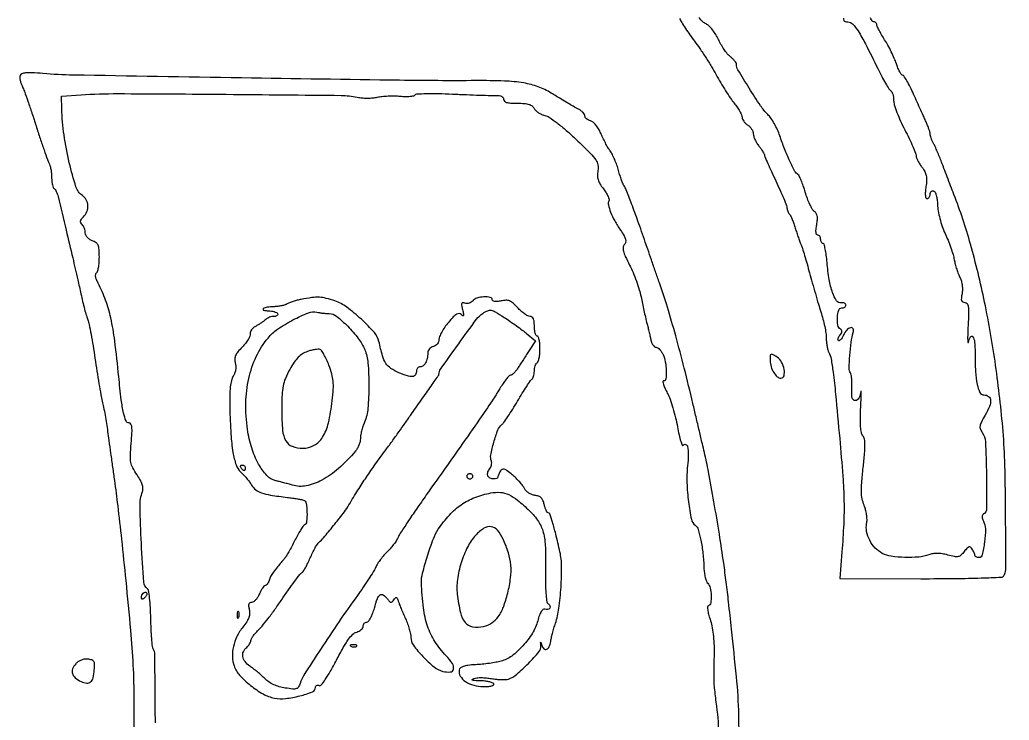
# Model space of a CAD drawing. Extents: x 0 to 5034, y 0 to 2560.
# Drawn here: x 2866.7 to 3219.2, y 1510 to 1759.8 of the extents above; entities that cross this region are included whole.
import ezdxf

# ---------------------------------------------------------------- set-up
doc = ezdxf.new("R2010")
doc.units = 0

msp = doc.modelspace()

# ---------------------------------------------------------------- linework, layer by layer
for points in [[(3101.763072, 1760.210125, 0.03136), (3102.496975, 1758.815651, 0.008483), (3103.83221, 1756.70532, 0.008553), (3105.432781, 1754.356705, 0.008776), (3107.09938, 1752.084581, -0.012941), (3108.935273, 1749.537438, -0.007071), (3111.060227, 1746.325721, -0.007042), (3113.128385, 1742.999517, -0.011127), (3114.797143, 1740.084581, 0.009308), (3116.37293, 1737.308674, 0.007719), (3118.149948, 1734.412604, 0.007808), (3119.861247, 1731.808621, 0.02076), (3121.187296, 1730.022156, -0.019648), (3122.264011, 1728.578314, -0.022468), (3123.173768, 1727.116019, -0.022345), (3123.826888, 1725.820433, -0.105956), (3124, 1725.012703, 0.105293), (3124.144208, 1724.335499, 0.051022), (3124.5875, 1723.564104, 0.047416), (3125.234927, 1722.823392, 0.049914), (3126, 1722.232073, -0.059687), (3126.765037, 1721.6166, -0.050531), (3127.4125, 1720.804556, -0.052838), (3127.853589, 1719.92875, -0.09049), (3128, 1719.126385, 0.077087), (3128.137955, 1718.2369, 0.029747), (3128.5875, 1717.068228, 0.028591), (3129.234546, 1715.836988, 0.031384), (3130, 1714.727129, -0.012227), (3130.765929, 1713.702825, -0.015971), (3131.4125, 1712.728054, -0.013562), (3131.897607, 1711.893638, -0.125525), (3132, 1711.492209, 0.101931), (3132.101291, 1711.000508, 0.001837), (3133.175, 1708.530082, 0.004492), (3134.467089, 1705.657223, 0.002974), (3136, 1702.380584, -0.005471), (3137.532317, 1699.062125, -0.007629), (3138.825, 1696.058269, -0.004945), (3139.842232, 1693.520566, -0.093104), (3140, 1692.680646, 0.057082), (3140.064117, 1692.120854, 0.036859), (3140.258264, 1691.497127, 0.036812), (3140.542473, 1690.907324, 0.056079), (3140.879198, 1690.45, -0.074361), (3141.290842, 1689.84605, -0.013447), (3141.849833, 1688.604063, -0.014229), (3142.428597, 1687.101052, -0.012462), (3142.94887, 1685.5, 0.005694), (3143.469177, 1683.821905, 0.005052), (3144.048083, 1682.0875, 0.005077), (3144.600818, 1680.536826, 0.015467), (3145.019144, 1679.5, -0.02647), (3145.479555, 1678.282341, -0.003796), (3146.26949, 1675.7375, -0.004303), (3147.155878, 1672.709565, -0.003663), (3148.040177, 1669.5, 0.003162), (3148.999389, 1666.004885, 0.002272), (3150.113278, 1662.112423, 0.002294), (3151.207343, 1658.417132, 0.004947), (3152.090705, 1655.584844, -0.014644), (3152.821642, 1653.070764, -0.012875), (3153.439144, 1650.408343, -0.013047), (3153.871696, 1647.97696, -0.03751), (3154, 1646.269103, 0.023383), (3154.066745, 1644.842673, 0.020703), (3154.266792, 1643.368934, 0.021221), (3154.558588, 1642.056372, 0.057616), (3154.908228, 1641.171477, -0.078685), (3155.71561, 1638.847355, -0.012984), (3156.433591, 1634.139341, -0.007552), (3157.304126, 1626.276517, -0.001139), (3158.773755, 1610.5, -0.004127), (3159.889406, 1596.983347, -0.013655), (3160.307134, 1588.062347, -0.016473), (3160.199186, 1580.042403, -0.008435), (3159.562944, 1570), (3158.799979, 1560.5), (3187.649989, 1560.482233, 0.002504), (3200.045327, 1560.536676, 0.006097), (3209.181876, 1560.734004, 0.002357), (3216.359525, 1561.010494, 0.229489), (3217.234687, 1561.482233, 0.157621), (3217.944495, 1563.678606, 0.001172), (3217.897542, 1582.954127, 0.004775), (3217.639643, 1600.949494, 0.015054), (3216.988447, 1613, 0.014212), (3214.323764, 1636.583275, 0.015852), (3210.392782, 1659.127049, 0.016929), (3205.386413, 1679.746382, 0.024626), (3199.477661, 1697.5, -0.000793), (3198.313996, 1700.509606, -0.000628), (3197.065683, 1703.765625, -0.000635), (3195.91543, 1706.788706, -0.001588), (3195.085291, 1709, 0.00671), (3194.356288, 1710.883038, 0.005982), (3193.549401, 1712.819751, 0.006012), (3192.782246, 1714.54343, 0.01844), (3192.20612, 1715.684259, -0.020091), (3191.744457, 1716.605978, -0.019621), (3191.354298, 1717.568996, -0.019955), (3191.079313, 1718.440052, -0.066569), (3191, 1719.033129, 0.066215), (3190.91466, 1719.674726, 0.0133), (3190.583159, 1720.781281, 0.013835), (3190.124196, 1722.057052, 0.01253), (3189.580968, 1723.348871, 0.000146), (3188.835264, 1725.003503, 0.000042), (3187.683228, 1727.557168, 0.000043), (3186.384537, 1730.434616, 0.000045), (3185.113261, 1733.25, 0.010038), (3183.881745, 1735.836942, 0.015466), (3182.703916, 1738.017188, 0.009827), (3181.653374, 1739.746569, 0.256741), (3181.192353, 1740, -0.248765), (3180.778974, 1740.219235, -0.02475), (3180.17711, 1741.209671, -0.026568), (3179.545111, 1742.540256, -0.017885), (3178.961046, 1744.11803, 0.022308), (3178.240972, 1746.011613, 0.011387), (3177.178412, 1748.323794, 0.011291), (3175.972854, 1750.661557, 0.01662), (3174.800987, 1752.652759, -0.009144), (3173.728203, 1754.414798, -0.012185), (3172.82279, 1756.0556, -0.0095), (3172.132071, 1757.446698, -0.110918), (3172, 1758.034728, 0.100697), (3171.925054, 1758.40309, 0.09832), (3171.711847, 1758.716451, 0.097546), (3171.393443, 1758.926367, 0.097404), (3171.019052, 1759, -0.193383), (3170.599658, 1759.168509, -0.056718), (3170.147367, 1759.712756, -0.047813), (3169.734283, 1760.497548, -0.035779)], [(3160.097142, 1760.384278, 0.134244), (3160.223276, 1759.560044, 0.223472), (3160.713567, 1759.136634, 0.068259), (3161.709757, 1759, -0.207932), (3163.366884, 1758.279719, -0.045518), (3165.316501, 1755.766531, -0.024272), (3167.959374, 1751.153594, -0.004451), (3172.346394, 1742.361774, 0.007952), (3173.759577, 1739.578633, 0.010893), (3175.125004, 1737.123357, 0.00786), (3176.334061, 1735.129179, 0.114615), (3176.914638, 1734.552757, -0.136834), (3177.332384, 1734.100039, -0.043556), (3177.681175, 1733.242279, -0.039742), (3177.91995, 1732.173049, -0.035081), (3178, 1731.033519, 0.076013), (3178.239478, 1729.467372, 0.014864), (3179.175, 1726.764313, 0.015466), (3180.46872, 1723.651129, 0.013782), (3182, 1720.5, -0.007393), (3183.532054, 1717.447123, -0.0099), (3184.825, 1714.631871, -0.007393), (3185.81878, 1712.25454, -0.09558), (3186, 1711.315194, 0.090181), (3186.136875, 1710.562472, 0.026338), (3186.610524, 1709.479851, 0.025536), (3187.282902, 1708.294923, 0.024835), (3188.078378, 1707.173229, -0.041519), (3189.09537, 1705.632845, -0.073932), (3189.619452, 1704.210108, -0.064136), (3189.747086, 1702.561108, -0.024505), (3189.517105, 1700.2655, 0.017106), (3189.305747, 1698.429953, 0.04477), (3189.317739, 1697.104127, 0.074357), (3189.526939, 1696.274342, 0.302607), (3189.938727, 1696, 0.147444), (3190.343445, 1696.121998, 0.099007), (3190.688251, 1696.465104, 0.082684), (3190.920706, 1696.978032, 0.065221), (3191, 1697.583333, -0.081599), (3191.094201, 1698.156712, -0.123791), (3191.366354, 1698.579444, -0.143678), (3191.772487, 1698.784248, -0.126522), (3192.247164, 1698.750945, -0.203855), (3192.756484, 1698.300666, -0.043817), (3193.177441, 1697.172281, -0.03739), (3193.48149, 1695.630818, -0.023265), (3193.616841, 1693.792152, 0.039413), (3193.845446, 1691.638361, 0.018866), (3194.459069, 1688.923091, 0.018483), (3195.322431, 1686.101572, 0.023861), (3196.331314, 1683.587493, -0.012906), (3197.372967, 1681.147754, -0.010667), (3198.359289, 1678.498317, -0.010813), (3199.15983, 1676.028311, -0.028194), (3199.595285, 1674.212953, 0.018822), (3199.951336, 1672.595637, 0.013203), (3200.468067, 1670.803627, 0.013345), (3201.054886, 1669.111582, 0.026967), (3201.622783, 1667.820672, -0.048984), (3202.123091, 1666.532566, -0.036106), (3202.427902, 1665.031991, -0.03584), (3202.51532, 1663.488421, -0.045611), (3202.364134, 1662.070672, 0.02121), (3202.120564, 1660.511674, 0.105734), (3202.206822, 1659.635352, 0.204045), (3202.606765, 1659.17133, 0.114716), (3203.343698, 1659, -0.240065), (3204.142712, 1658.592908, -0.122257), (3204.577091, 1657.521148, -0.042421), (3204.70104, 1655.347582, -0.005649), (3204.521075, 1650.75, 0.004499), (3204.395677, 1647.724405, 0.012308), (3204.378968, 1645.584375, 0.047291), (3204.472066, 1644.751506, 0.804466), (3204.621928, 1644.75, -0.072467), (3205.386347, 1646.717277, -0.560625), (3206.182733, 1646.744027, -0.124158), (3206.834995, 1644.872734, -0.022089), (3207, 1641.139571, 0.012999), (3207.176833, 1634.338668, 0.03858), (3207.777167, 1629.714818, 0.06272), (3208.752571, 1626.88108, 0.285934), (3210.167309, 1626, -0.155957), (3211.820445, 1625.471509, -0.225025), (3212.556805, 1624.152834, -0.115342), (3212.191747, 1621.934026, -0.033765), (3210.646416, 1618.816856, 0.012278), (3209.253953, 1616.287175, 0.077035), (3208.784548, 1614.893462, 0.134608), (3208.891238, 1613.791345, 0.068219), (3209.565082, 1612.55887, -0.14954), (3210.711799, 1609.313902, -0.006984), (3211.051341, 1597.543535, -0.005057), (3211.108746, 1585.47934, -0.258504), (3209.997296, 1583.498329, 0.135291), (3209.630382, 1583.103108, 0.121768), (3209.498984, 1582.559064, 0.084778), (3209.623481, 1581.852918, 0.03695), (3210.010794, 1580.979832, -0.124812), (3210.6955, 1578.218473, -0.030271), (3210.383894, 1573.489943, -0.025157), (3209.576353, 1568.965647, -0.349204), (3208.362319, 1568, -0.052997), (3207.839996, 1568.055519, -0.071811), (3207.395683, 1568.220313, -0.090632), (3207.094269, 1568.463712, -0.174309), (3206.984687, 1568.75, 0.079266), (3206.914928, 1569.136393, 0.021037), (3206.682459, 1569.720312, 0.020794), (3206.358176, 1570.370687, 0.020054), (3205.977329, 1571, 0.067125), (3205.37448, 1571.689608, 0.257581), (3204.836983, 1571.806518, 0.138703), (3204.210545, 1571.408802, 0.017449), (3203.172695, 1570.162973, -0.039384), (3201.998129, 1568.872491, -0.137536), (3201.009144, 1568.357235, -0.101486), (3199.725548, 1568.351247, -0.016356), (3197.27751, 1568.925274, 0.024517), (3195.287761, 1569.357721, 0.038039), (3193.538474, 1569.51372, 0.043344), (3191.971429, 1569.397968, 0.050782), (3190.532356, 1569.012302, -0.069146), (3186.949433, 1568.191317, -0.029417), (3182.017804, 1568.051407, -0.029087), (3177.177674, 1568.481426, -0.082808), (3173.967267, 1569.516927, -0.083475), (3171.431918, 1571.419676, -0.069942), (3169.4737, 1574.158203, -0.071758), (3168.385968, 1577.254466, -0.098305), (3168.390137, 1580.200684, 0.054008), (3168.514902, 1581.591231, 0.029628), (3168.382084, 1583.2979, 0.028813), (3168.033968, 1585.064928, 0.035929), (3167.501557, 1586.650516, -0.047532), (3166.792434, 1588.936549, -0.044987), (3166.510535, 1591.358328, -0.028083), (3166.609623, 1594.640244, -0.006723), (3167.153052, 1600.068464, 0.006095), (3167.663192, 1605.100402, 0.024269), (3167.788215, 1608.199689, 0.039607), (3167.61074, 1610.22549, 0.132306), (3167.059779, 1611.427971, -0.126537), (3166.52711, 1612.556537, -0.028664), (3166.24614, 1614.673724, -0.022423), (3166.157715, 1617.641289, -0.009015), (3166.29195, 1621.697837, 0.002692), (3166.437878, 1624.887002, 0.00924), (3166.4832, 1626.959677, 0.123694), (3166.407006, 1627.267364, 0.729388), (3166.310738, 1627.25, -0.034538), (3166.031519, 1625.879864, -0.067495), (3165.593362, 1624.857438, -0.095196), (3165.027008, 1624.223916, -0.16433), (3164.364106, 1624, -0.174986), (3163.661852, 1624.253533, -0.149629), (3163.228083, 1624.914434, -0.070514), (3163.049512, 1626.15498, -0.015898), (3163.112803, 1628.290764, 0.018433), (3163.155464, 1630.027666, 0.02063), (3163.065887, 1631.698552, 0.020437), (3162.874047, 1633.103748, 0.094536), (3162.58256, 1633.866415, -0.14745), (3162.164205, 1635.434108, -0.010116), (3162.406755, 1640.072869, -0.015471), (3162.897572, 1644.802162, -0.037056), (3163.626798, 1648.25, 0.176273), (3163.539993, 1649.554338, 0.365381), (3162.685292, 1649.972234, 0.149114), (3161.269485, 1649.119875, 0.076476), (3160.123074, 1647.370774, -0.026383), (3159.62027, 1646.405636, -0.0487), (3159.099282, 1645.691619, -0.074115), (3158.639752, 1645.308351, -0.346047), (3158.320059, 1645.346608, -0.19337), (3158.176143, 1645.683825, -0.075404), (3158.242609, 1646.195504, -0.059868), (3158.494718, 1646.792979, -0.043487), (3158.906058, 1647.386806, 0.042758), (3159.378847, 1648.067227, 0.113862), (3159.549755, 1648.629579, 0.160084), (3159.432275, 1649.091257, 0.113122), (3159.048558, 1649.469989, -0.217107), (3158.11919, 1650.859096, -0.055544), (3157.977575, 1653.62841, -0.058686), (3158.440381, 1656.213995, -0.330402), (3159.5, 1657, 0.067835), (3160.073353, 1657.078147, 0.084459), (3160.559375, 1657.306627, 0.099695), (3160.88438, 1657.64578, 0.14229), (3161, 1658.043837, 0.175918), (3160.864176, 1658.417931, 0.116347), (3160.494414, 1658.694732, 0.087394), (3159.937361, 1658.829047, 0.057901), (3159.278855, 1658.793837, -0.30086), (3157.676152, 1659.500737, -0.059671), (3156.237123, 1662.466843, -0.041977), (3155.057863, 1667.11237, -0.019862), (3154.2868, 1673.25, 0.011798), (3154.004017, 1675.83766, 0.019148), (3153.628237, 1678.017188, 0.013751), (3153.217134, 1679.722737, 0.338833), (3152.854963, 1680, -0.170946), (3152.528762, 1680.114883, -0.094154), (3152.251145, 1680.440625, -0.074659), (3152.063365, 1680.926192, -0.055047), (3152, 1681.5, 0.067936), (3151.921737, 1682.07335, 0.084525), (3151.692939, 1682.559375, 0.099718), (3151.353306, 1682.884379, 0.142098), (3150.954687, 1683, -0.289435), (3150.562137, 1683.248012, -0.086758), (3150.364184, 1683.961137, -0.050731), (3150.368401, 1685.10416, -0.020098), (3150.596009, 1686.660079, 0.02383), (3150.849106, 1688.485201, 0.067375), (3150.792122, 1689.767754, 0.096425), (3150.424907, 1690.711154, 0.09427), (3149.728394, 1691.456652, -0.10479), (3149.025356, 1692.241283, -0.020585), (3148.145238, 1693.929254, -0.02101), (3147.268268, 1696.018339, -0.018133), (3146.521487, 1698.278091, 0.011918), (3145.818014, 1700.499055, 0.016101), (3145.070449, 1702.46851, 0.013097), (3144.362675, 1704.048433, 0.143436), (3143.902535, 1704.560237, -0.134295), (3142.823054, 1705.718447, -0.011808), (3141.028813, 1709.343342, -0.015321), (3139.148275, 1713.725529, -0.013286), (3137.442106, 1718.426502, 0.027408), (3136.619699, 1720.507328, 0.020961), (3135.504403, 1722.686151, 0.021371), (3134.283771, 1724.642823, 0.045979), (3133.150421, 1726.009368, -0.047869), (3130.583486, 1729.128341, -0.008882), (3126.538101, 1735.368246, -0.005129), (3122.541434, 1741.928653, -0.135038), (3122, 1743.896838, 0.142175), (3121.859414, 1744.381255, 0.029461), (3121.335798, 1745.10881, 0.028755), (3120.604496, 1745.909367, 0.02367), (3119.738887, 1746.67742, -0.052285), (3118.738062, 1747.67325, -0.021083), (3117.583485, 1749.219884, -0.020587), (3116.470341, 1751.003555, -0.024541), (3115.576528, 1752.773251, 0.03379), (3114.664458, 1754.499076, 0.030391), (3113.498401, 1756.151591, 0.031691), (3112.266344, 1757.504674, 0.078454), (3111.171888, 1758.273251, -0.077848), (3110.033153, 1759.070876, -0.026225), (3108.644355, 1760.555835, -0.025356)], [(3123.065815, 1486.388584, 0.003874), (3122.834682, 1511.856386, 0.021556), (3122.016054, 1525.5, 0.000397), (3120.245048, 1542.495606, 0.001893), (3119.188743, 1552.201096, 0.003173), (3118.351297, 1559.232538, 0.003541), (3117.452975, 1566, 0.004859), (3115.902606, 1576.344317, 0.003459), (3113.97288, 1587.904476, 0.003345), (3112.042437, 1598.572926, 0.011314), (3110.578086, 1605.5, -0.000088), (3109.855241, 1608.576403, -0.000029), (3108.789809, 1613.115625, -0.000029), (3107.60709, 1618.157151, -0.000032), (3106.471605, 1623, 0.004413), (3103.404568, 1635.583794, 0.005653), (3100.348381, 1647.109351, 0.00624), (3097.37141, 1657.346833, 0.009989), (3094.547526, 1666, -0.00022), (3093.153804, 1670.003797, -0.000194), (3091.704601, 1674.178125, -0.000195), (3090.401454, 1677.941211, -0.000594), (3089.519871, 1680.5, 0.002803), (3086.900323, 1687.995528, 0.004837), (3084.625673, 1694.198186, 0.002996), (3082.706065, 1699.18937, 0.070809), (3081.96513, 1700.5, -0.067743), (3081.598114, 1701.140059, -0.010191), (3081.068769, 1702.525432, -0.011282), (3080.510677, 1704.198132, -0.00953), (3079.99438, 1705.990832, 0.019723), (3079.403978, 1707.894085, 0.015663), (3078.62253, 1709.899551, 0.015939), (3077.779463, 1711.714963, 0.037757), (3077.010999, 1712.990832, -0.021901), (3076.214224, 1714.223582, -0.010105), (3075.28201, 1715.890968, -0.009987), (3074.370905, 1717.68634, -0.013658), (3073.627763, 1719.340123, 0.035279), (3072.860423, 1720.867588, 0.038859), (3071.907307, 1722.220476, 0.042517), (3070.907745, 1723.238181, 0.113897), (3070.013371, 1723.706754, -0.053513), (3069.243326, 1723.998979, -0.061508), (3068.591428, 1724.437814, -0.07118), (3068.148813, 1724.949312, -0.14378), (3068, 1725.456116, 0.138964), (3067.843097, 1726.00976, 0.04906), (3067.339063, 1726.672289, 0.044078), (3066.610946, 1727.329549, 0.039071), (3065.75, 1727.879079, -0.00594), (3063.869242, 1728.911126, -0.005173), (3061.924152, 1730.035427, -0.003731), (3059.496352, 1731.49703, -0.001265), (3055.985873, 1733.65852, 0.052374), (3051.375712, 1735.884222, 0.045647), (3046.186083, 1737.2309, 0.031759), (3039.32544, 1737.913491, 0.010283), (3029.119282, 1738.067681, -0.004798), (3001.976086, 1738.179958, -0.000666), (2945.688325, 1739.027968, -0.000283), (2885.793816, 1740.044026, -0.016539), (2874.872804, 1740.597121, 0.007626), (2870.966272, 1740.86484, 0.035704), (2868.714339, 1740.82384, 0.070312), (2867.38574, 1740.512794, 0.218226), (2866.76001, 1739.868413, 0.101649), (2866.662062, 1739.165205, 0.034975), (2866.800112, 1738.142132, 0.033051), (2867.11522, 1737.004124, 0.032697), (2867.578434, 1735.913312, -0.028922), (2868.278018, 1734.299812, -0.00368), (2869.555236, 1730.733803, -0.004302), (2871.005041, 1726.472856, -0.003567), (2872.476793, 1721.913312, 0.003075), (2873.923813, 1717.415241, 0.004081), (2875.298597, 1713.342584, 0.002924), (2876.497457, 1709.94875, 0.040416), (2877.035565, 1708.763569, -0.058822), (2877.406755, 1707.859212, -0.022072), (2877.716697, 1706.52244, -0.021505), (2877.929121, 1705.02257, -0.024427), (2878, 1703.572586, 0.023658), (2878.064508, 1702.210017, 0.030545), (2878.258676, 1700.972938, 0.031437), (2878.539132, 1699.996191, 0.170308), (2878.880598, 1699.573795, -0.10588), (2879.256347, 1699.213397, -0.031484), (2879.662348, 1698.524147, -0.030039), (2880.032183, 1697.671644, -0.028379), (2880.305291, 1696.764778, -0.000529), (2883.175437, 1684.761994, -0.000941), (2885.510063, 1674.870259, -0.001081), (2887.319871, 1667.061092, -0.003751), (2888.441381, 1662, 0.006028), (2889.049403, 1659.314122, 0.005865), (2889.727293, 1656.618988, 0.005799), (2890.37822, 1654.264641, 0.021663), (2890.868032, 1652.80932, -0.040064), (2891.356875, 1651.158484, -0.005586), (2892.053896, 1647.659517, -0.006361), (2892.781542, 1643.48911, -0.005359), (2893.448297, 1639.056478, 0.003643), (2894.116253, 1634.509844, 0.003699), (2894.847221, 1629.996223, 0.003599), (2895.540254, 1626.079931, 0.015159), (2896.04396, 1623.747158, -0.011845), (2896.507949, 1621.66528, -0.004944), (2897.039081, 1618.838228, -0.004888), (2897.548331, 1615.799551, -0.006312), (2897.953265, 1613, 0.001141), (2898.388832, 1609.751888, 0.000422), (2899.016725, 1605.178125, 0.000418), (2899.710344, 1600.187845, 0.000504), (2900.370743, 1595.5, -0.005935), (2901.537067, 1586.515358, -0.002578), (2902.884117, 1574.545554, -0.002161), (2904.40277, 1559.794094, -0.001242), (2906.112357, 1542, -0.022305), (2907.312406, 1517.376073, -0.005866), (2907.010818, 1477.891488, -0.006157)], [(2914.962591, 1509.092007, 0.00051), (2914.776807, 1533.491418, 0.138475), (2914.197722, 1535.476563, -0.115719), (2913.935187, 1536.246496, -0.005002), (2913.682123, 1539.108117, -0.008301), (2913.470822, 1542.534031, -0.0058), (2913.34159, 1546.402132, 0.008613), (2913.19175, 1550.240126, 0.013035), (2912.91694, 1553.571137, 0.007725), (2912.575702, 1556.312692, 0.217985), (2912.199104, 1556.902132, -0.235671), (2910.836826, 1559.201276, -0.004769), (2909.970519, 1573.052046, -0.00833), (2909.488144, 1586.346447, -0.093932), (2910.36489, 1591.52521, 0.100249), (2910.545924, 1592.68236, 0.067125), (2910.307039, 1594.004986, 0.049222), (2909.62216, 1595.576024, 0.021695), (2908.430703, 1597.506977, -0.027575), (2906.921055, 1600.019211, -0.076031), (2906.245421, 1601.965106, -0.056422), (2906.079855, 1604.336931, -0.010325), (2906.360102, 1608.731767, 0.007305), (2906.621831, 1612.479649, 0.039232), (2906.57417, 1614.523624, 0.093294), (2906.251766, 1615.612813, 0.281328), (2905.618089, 1616, -0.304838), (2904.519112, 1616.738662, -0.041776), (2903.649422, 1619.513403, -0.024896), (2902.831291, 1624.266745, -0.00548), (2901.92441, 1632.5, 0.006576), (2900.486207, 1645.299036, 0.022906), (2899.072312, 1653.493803, 0.033225), (2897.247382, 1659.767287, 0.031946), (2894.588137, 1665.829562, -0.025489), (2893.98584, 1667.155831, -0.054428), (2893.689776, 1668.240061, -0.081055), (2893.692927, 1669.03963, -0.216157), (2894.003667, 1669.502266, 0.188195), (2894.392256, 1670.018573, 0.02413), (2894.707327, 1671.395837, 0.025498), (2894.927278, 1673.136979, 0.018671), (2895, 1675.083768, 0.014819), (2894.91608, 1677.914728, 0.085341), (2894.576285, 1679.368975, 0.138709), (2893.847409, 1680.278716, 0.064175), (2892.5, 1681, -0.057364), (2891.529565, 1681.502662, -0.061327), (2890.722736, 1682.20324, -0.068107), (2890.182668, 1682.997307, -0.115829), (2890, 1683.775249, 0.053168), (2889.916617, 1684.557183, 0.038479), (2889.666384, 1685.397596, 0.039106), (2889.29943, 1686.16807, 0.06578), (2888.864286, 1686.735714, -0.085817), (2888.420661, 1687.364822, -0.156628), (2888.338634, 1687.981491, -0.115884), (2888.633655, 1688.661706, -0.036373), (2889.364286, 1689.507143, 0.103975), (2890.577073, 1691.365571, 0.106225), (2890.926556, 1693.540441, 0.110723), (2890.351245, 1695.596196, 0.121632), (2888.965145, 1697.128028, -0.169443), (2886.684405, 1700.179342, -0.018199), (2884.296472, 1708.814847, -0.022836), (2882.419435, 1718.69601, -0.028512), (2881.626216, 1728), (2881.5, 1732.5), (2888.5, 1733, -0.01881), (2901.529699, 1733.439172, -0.001167), (2940.182817, 1733.197364, -0.000514), (2981.18372, 1732.803055, -0.051086), (2986.911053, 1732.154684, 0.03359), (2988.539562, 1731.912466, 0.020774), (2990.473872, 1731.837074, 0.020806), (2992.399584, 1731.922228, 0.034834), (2994, 1732.173014, -0.030855), (2995.675801, 1732.449281, -0.014683), (2997.856937, 1732.607321, -0.014493), (3000.153922, 1732.639443, -0.019943), (3002.215104, 1732.526209, 0.018931), (3004.062233, 1732.420985, 0.026663), (3005.710649, 1732.477492, 0.025364), (3007.013166, 1732.658781, 0.210063), (3007.493623, 1732.989682, -0.247439), (3008.106283, 1733.350371, -0.005921), (3011.518602, 1733.470236, -0.011233), (3015.714017, 1733.473617, -0.006416), (3020.77852, 1733.298878, 0.001739), (3025.851098, 1733.076348, 0.002161), (3030.570878, 1732.90617, 0.001761), (3034.534619, 1732.794369, 0.016303), (3036.25, 1732.807967, -0.037453), (3037.441843, 1732.767023, -0.086872), (3038.298126, 1732.518458, -0.129909), (3038.810488, 1732.074314, -0.150682), (3039, 1731.459743, 0.209001), (3039.297436, 1730.77926, 0.115686), (3040.100289, 1730.323504, 0.057026), (3041.560012, 1730.069881, 0.014526), (3043.964816, 1730, -0.017576), (3046.473241, 1729.911797, -0.058366), (3048.092417, 1729.605606, -0.091551), (3049.174942, 1729.033629, -0.103042), (3049.929301, 1728.132103, 0.082787), (3050.513496, 1727.374059, 0.043654), (3051.453561, 1726.641827, 0.041876), (3052.574794, 1726.04263, 0.050289), (3053.714484, 1725.681826, -0.097735), (3055.295834, 1725.011459, -0.014871), (3058.088387, 1722.994349, -0.015609), (3061.370806, 1720.304489, -0.011097), (3064.884418, 1717.096814, -0.004983), (3069.927275, 1712.186621, -0.045003), (3071.905813, 1709.831958, -0.107493), (3072.660937, 1708.019223, -0.094766), (3072.643652, 1705.968262, 0.048418), (3072.471232, 1704.260726, 0.073973), (3072.684203, 1702.789936, 0.063418), (3073.350513, 1701.290411, 0.026705), (3074.59496, 1699.464388, -0.023184), (3075.538496, 1698.100626, -0.032497), (3076.240449, 1696.796913, -0.033888), (3076.653845, 1695.702593, -0.214977), (3076.578572, 1695.127132, 0.199253), (3076.35188, 1693.724373, 0.036023), (3077.162118, 1691.15209, 0.033356), (3078.634427, 1688.055704, 0.02303), (3080.68572, 1684.758901, -0.016359), (3081.954904, 1682.77847, -0.069091), (3082.501746, 1681.482348, -0.122847), (3082.518445, 1680.48942, -0.116795), (3082.069538, 1679.583789, 0.146729), (3081.639515, 1678.570489, 0.089585), (3081.729446, 1677.264024, 0.047192), (3082.400471, 1675.377466, 0.010691), (3083.903099, 1672.324887, -0.019783), (3085.139261, 1669.693987, -0.013223), (3086.352654, 1666.595436, -0.013326), (3087.370779, 1663.524686, -0.025379), (3087.995981, 1661, 0.003537), (3088.472531, 1658.637936, 0.002789), (3089.020758, 1656.0875, 0.00282), (3089.556573, 1653.724156, 0.006978), (3089.983158, 1652, -0.003378), (3090.376172, 1650.459209, -0.002374), (3090.798474, 1648.720313, -0.002395), (3091.186816, 1647.052024, -0.005017), (3091.469622, 1645.75, 0.043505), (3091.784581, 1644.697641, 0.056085), (3092.258989, 1643.807812, 0.067698), (3092.811344, 1643.199292, 0.176436), (3093.358537, 1643, -0.148345), (3093.947153, 1642.821433, -0.052413), (3094.631994, 1642.251803, -0.046382), (3095.297909, 1641.427572, -0.039853), (3095.839485, 1640.452947, -0.063812), (3096.652418, 1637.825651, -0.038186), (3096.96715, 1634.567116, -0.034939), (3096.824281, 1631.706096, -0.379561), (3096.028135, 1631, 0.455834), (3095.794562, 1630.731208, 0.039518), (3096.017637, 1629.728841, 0.031167), (3096.543442, 1628.333141, 0.016523), (3097.357144, 1626.672651, -0.035223), (3098.333233, 1624.476731, -0.014001), (3099.370822, 1621.344183, -0.013775), (3100.306014, 1617.888678, -0.016837), (3100.981203, 1614.609889, 0.010898), (3101.54026, 1611.72185, 0.02227), (3102.128027, 1609.490301, 0.029609), (3102.665413, 1608.068113, 0.601996), (3103.027194, 1608.044001, -0.349885), (3103.892847, 1608.354191, -0.26495), (3104.587863, 1607.567697, -0.058324), (3104.8377, 1604.774816, -0.019421), (3104.565884, 1600.670731, 0.035038), (3104.35697, 1594.690873, 0.023269), (3104.917042, 1587.847237, 0.017607), (3105.939736, 1581.644119, 0.186073), (3107.292381, 1579.517674, -0.163019), (3108.351503, 1578.006455, -0.021505), (3109.314101, 1574.157925, -0.023508), (3110.056401, 1569.409903, -0.019152), (3110.415228, 1564.275877, 0.025514), (3110.556369, 1562.568884, 0.027718), (3110.869273, 1560.932488, 0.028707), (3111.292046, 1559.574229, 0.106966), (3111.774123, 1558.825877, -0.145637), (3112.637412, 1557.231107, -0.043828), (3112.969262, 1554.463129, -0.042105), (3112.829903, 1551.808127, -0.283205), (3112.027732, 1550.833333, 0.304426), (3111.721084, 1550.429529, 0.044568), (3111.754225, 1549.347301, 0.035469), (3112.0435, 1547.848004, 0.017731), (3112.609013, 1546, -0.035278), (3113.235859, 1543.66147, -0.018407), (3113.700569, 1540.678717, -0.017281), (3113.976747, 1537.366445, -0.016626), (3114.028529, 1534, 0.000299), (3113.976396, 1530.98188, 0.000349), (3113.930601, 1528.115625, 0.000308), (3113.895054, 1525.691333, 0.002121), (3113.883375, 1524.5, 0.02376), (3113.933349, 1523.30946, 0.003415), (3114.16759, 1520.884375, 0.003871), (3114.486662, 1518.018126, 0.003299), (3114.866529, 1515, -0.02924), (3115.689399, 1503.79992, -0.003464)]]:
    msp.add_lwpolyline(points, format="xyb")
for points in [[(2966.966035, 1660.077535, 0.015195), (2965.505525, 1659.744977, 0.014351), (2964.039524, 1659.318704, 0.014475), (2962.764003, 1658.866617, 0.047553), (2961.966035, 1658.466681, -0.064722), (2961.183141, 1658.107277, -0.022669), (2959.982859, 1657.793396, -0.022068), (2958.616315, 1657.563995, -0.024045), (2957.273485, 1657.464298, 0.029223), (2954.794777, 1657.254455, 0.122936), (2953.422584, 1656.694364, 0.643558), (2953.52646, 1656.194887, 0.055578), (2955.274316, 1656, -0.0353), (2956.317802, 1655.926238, -0.03989), (2957.297516, 1655.70625, -0.043728), (2958.083825, 1655.384855, -0.136286), (2958.5, 1655, -0.177037), (2958.577977, 1654.621423, -0.188488), (2958.3904, 1654.29375, -0.116412), (2957.927234, 1654.072014, -0.05373), (2957.259017, 1654, 0.051526), (2956.4654, 1653.917999, 0.03825), (2955.618315, 1653.672229, 0.039044), (2954.846459, 1653.311779, 0.067717), (2954.284184, 1652.884184, -0.035484), (2953.695362, 1652.373491, -0.013606), (2952.810472, 1651.746673, -0.013392), (2951.809658, 1651.115975, -0.016046), (2950.834184, 1650.578698, 0.055206), (2949.961692, 1650.005002, 0.060442), (2949.265356, 1649.269578, 0.068544), (2948.839719, 1648.491367, 0.133779), (2948.771284, 1647.792721, -0.144116), (2948.674303, 1646.974138, -0.034861), (2948.045387, 1645.747838, -0.032911), (2947.09482, 1644.385961, -0.027564), (2945.919193, 1643.073039, 0.02289), (2944.370279, 1641.375424, 0.071214), (2943.560587, 1640.059713, 0.09641), (2943.28407, 1638.807026, 0.067837), (2943.443537, 1637.368942, -0.053747), (2943.610899, 1636.168407, -0.04752), (2943.530291, 1634.907569, -0.047953), (2943.215081, 1633.696611, -0.057419), (2942.686798, 1632.644111, 0.087465), (2942.051904, 1631.164842, 0.030757), (2941.660889, 1628.879249, 0.02299), (2941.466705, 1625.749786, 0.009467), (2941.479175, 1621.5, 0.009436), (2941.865828, 1612.014068, 0.027394), (2942.614823, 1605.494488, 0.039517), (2943.743925, 1601.03815, 0.127172), (2945.407296, 1598.5, -0.02229), (2946.368787, 1597.544529, -0.012849), (2947.442993, 1596.315476, -0.012822), (2948.460105, 1595.023528, -0.020902), (2949.247161, 1593.871832, 0.087313), (2950.753201, 1592.195289, 0.083109), (2952.765794, 1591.098677, 0.044538), (2955.983622, 1590.297407, 0.008362), (2962, 1589.459967, -0.005388), (2963.814508, 1589.218393, -0.006146), (2965.545312, 1588.947197, -0.005606), (2967.007694, 1588.682709, -0.034178), (2967.75, 1588.486457, -0.277207), (2968.66348, 1587.408876, -0.032697), (2968.980686, 1584.147647, -0.033366), (2968.864772, 1580.848179, -0.23293), (2968.033328, 1579.520598, 0.104965), (2967.530276, 1579.039842, 0.010564), (2966.619201, 1577.642446, 0.012884), (2965.600913, 1575.907977, 0.009911), (2964.576736, 1573.965843, -0.006317), (2963.545582, 1571.975945, -0.007176), (2962.506284, 1570.096298, -0.006589), (2961.580696, 1568.525995, -0.039212), (2961.024871, 1567.754263, 0.004617), (2958.485352, 1564.698059, 0.01725), (2956.974414, 1562.708841, 0.02741), (2956.034289, 1561.21029, 0.049579), (2955.462301, 1559.881222, -0.036727), (2955.174076, 1559.161171, -0.04715), (2954.802299, 1558.552609, -0.054974), (2954.407285, 1558.130686, -0.178998), (2954.053933, 1558, 0.215174), (2953.665888, 1557.824899, 0.03068), (2953.115932, 1557.11875, 0.030353), (2952.53512, 1556.149058, 0.021572), (2952, 1555, -0.039402), (2951.414741, 1553.851997, -0.047044), (2950.685553, 1552.88125, -0.053652), (2949.928645, 1552.210217, -0.155775), (2949.270272, 1552, 0.116546), (2948.621123, 1551.846605, 0.197805), (2948.260177, 1551.431848, 0.114491), (2948.186915, 1550.68347, 0.028883), (2948.417325, 1549.473382, -0.074475), (2948.554493, 1548.067062, -0.074781), (2948.273157, 1546.68437, -0.056201), (2947.506038, 1545.144942, -0.022442), (2946.135794, 1543.223382, 0.051935), (2944.018245, 1539.850015, 0.05902), (2942.750063, 1536.252069, 0.063056), (2942.409222, 1532.676155, 0.076276), (2943.022616, 1529.364968, 0.100676), (2944.994498, 1526.04612, 0.040077), (2948.873172, 1522.404367, 0.040134), (2953.378514, 1519.364447, 0.081612), (2957.3794, 1517.901829, 0.075005), (2961.371701, 1517.750494, 0.035925), (2966.427892, 1518.689693, 0.030556), (2970.930791, 1520.164788, 0.305832), (2971.992762, 1521.718615, -0.118019), (2972.097167, 1522.143612, -0.148266), (2972.378211, 1522.433313, -0.132665), (2972.799861, 1522.537567, -0.086467), (2973.294763, 1522.440383, 0.319421), (2974.090399, 1522.645194, 0.024209), (2975.516978, 1524.513676, 0.022714), (2977.292405, 1527.356546, 0.009004), (2979.479517, 1531.40973, -0.008873), (2981.921454, 1535.937988, -0.027462), (2983.787322, 1538.86688, -0.04062), (2985.333695, 1540.69045, -0.13592), (2986.684754, 1541.457014, 0.056701), (2987.570134, 1541.789451, 0.063874), (2988.319896, 1542.302437, 0.073324), (2988.827873, 1542.909469, 0.138477), (2989, 1543.519052, -0.087842), (2989.100115, 1544.08451, -0.09459), (2989.387524, 1544.564972, -0.100074), (2989.815966, 1544.886372, -0.111488), (2990.319229, 1545, 0.237222), (2990.917773, 1545.300908, 0.036762), (2991.650776, 1546.455541, 0.033999), (2992.37884, 1548.067747, 0.02259), (2993, 1550, -0.019625), (2994.065106, 1553.381916, -0.154582), (2995.049889, 1554.674408, -0.321076), (2996.171112, 1554.665003, -0.071904), (2997.620754, 1553.25, 0.022677), (2998.402238, 1552.320823, 0.178411), (2998.895672, 1552.068266, 0.239935), (2999.349267, 1552.234356, 0.042135), (2999.927202, 1552.971975, -0.030938), (3000.475136, 1553.704468, -0.301668), (3000.828802, 1553.806442, -0.224489), (3001.139089, 1553.519166, -0.019223), (3001.513992, 1552.471975, 0.01624), (3001.877993, 1551.435804, 0.004418), (3002.520572, 1549.822972, 0.004464), (3003.282464, 1548.005259, 0.004628), (3004.067787, 1546.223249, -0.018559), (3004.80742, 1544.409634, -0.017125), (3005.432413, 1542.497254, -0.017411), (3005.871135, 1540.755893, -0.053046), (3006, 1539.544663, 0.159039), (3006.904478, 1536.773006, 0.031317), (3010.294224, 1532.694928, 0.033159), (3014.257055, 1529.01496, 0.109486), (3017.425365, 1527.429376, 0.08387), (3020.051805, 1527.222625, 0.331289), (3021.188812, 1528.237307, 0.200709), (3020.799823, 1530.219448, 0.043525), (3018.56773, 1532.997055, -0.048428), (3014.556286, 1538.090144, -0.06114), (3011.959084, 1543.491007, -0.051057), (3010.453084, 1550.098778, -0.022706), (3009.768093, 1559.017151, -0.071046), (3010.148637, 1562.443795, -0.012973), (3011.906816, 1568.595075, -0.013723), (3014.000663, 1574.672542, -0.057941), (3015.760265, 1578.094187, -0.036997), (3019.750049, 1583.185382, -0.056714), (3023.963506, 1586.872148, -0.059196), (3028.75634, 1589.411788, -0.044932), (3034.478512, 1591.052327, -0.065141), (3037.891131, 1591.254963, -0.090658), (3040.848746, 1590.494684, -0.065153), (3044.007578, 1588.503, -0.019619), (3048.240647, 1584.70017, -0.052601), (3051.448755, 1580.848947, -0.086078), (3053.167295, 1576.976865, -0.05448), (3053.909532, 1571.598003, -0.010794), (3053.974626, 1561.861249, 0.008435), (3053.982736, 1557.736915, 0.018416), (3054.158595, 1554.580885, 0.017093), (3054.454654, 1552.256261, 0.217423), (3054.931799, 1551.542151, -0.164312), (3055.538353, 1550.809485, -0.23686), (3055.456384, 1549.987168, -0.205997), (3054.713847, 1549.479187, -0.140943), (3053.682026, 1549.568524, 0.269429), (3053.069612, 1549.469724, 0.084895), (3052.437682, 1548.742063, 0.050924), (3051.80903, 1547.420325, 0.020217), (3051.21104, 1545.49924, -0.07254), (3049.302846, 1541.06245, -0.046283), (3045.927175, 1536.561501, -0.047027), (3041.922173, 1532.898568, -0.097581), (3038.12785, 1531.054985, -0.021153), (3036.35286, 1530.666548, -0.009061), (3033.953937, 1530.291655, -0.008947), (3031.379485, 1529.983821, -0.011654), (3029.01321, 1529.799333, 0.014085), (3026.297653, 1529.574325, 0.053674), (3024.640052, 1529.206987, 0.099026), (3023.669768, 1528.647906, 0.166688), (3023.207401, 1527.840949, 0.190764), (3023.603327, 1525.748744, 0.102079), (3025.457666, 1523.826728, 0.081591), (3028.370414, 1522.46597, 0.068663), (3031.747578, 1522, 0.01785), (3033.515569, 1522.063139, 0.047297), (3034.761916, 1522.271849, 0.096785), (3035.423924, 1522.594424, 0.387286), (3035.5, 1523, 0.172451), (3035.010196, 1523.392598, 0.028795), (3033.832412, 1523.726896, 0.028651), (3032.341, 1523.970185, 0.021915), (3030.690983, 1524.070285, -0.007856), (3028.725084, 1524.134163, -0.077137), (3027.914984, 1524.300203, -0.574076), (3027.870065, 1524.558189, -0.082175), (3028.450537, 1524.903716, -0.072421), (3029.487879, 1525.144797, -0.022532), (3031.090463, 1525.206853, -0.022001), (3032.910098, 1525.11516, -0.022591), (3034.698467, 1524.864021, 0.019352), (3036.472232, 1524.60321, 0.019773), (3038.248171, 1524.482702, 0.019983), (3039.793569, 1524.500859, 0.073769), (3040.74793, 1524.693305, 0.09038), (3043.720192, 1526.420951, 0.022429), (3047.85055, 1530.281478, 0.017594), (3051.630566, 1534.42863, 0.199234), (3052.295488, 1536.5, -0.001583), (3052.200587, 1537.690689, -0.29396), (3052.256687, 1537.794501, -0.478921), (3052.337647, 1537.761247, -0.001942), (3052.648835, 1536.694661, 0.13491), (3053.366702, 1535.519044, 0.299839), (3054.355026, 1535.347581, 0.18519), (3055.308617, 1536.285423, 0.073646), (3055.82508, 1538.078328, -0.022046), (3056.041959, 1539.287144, -0.00787), (3056.454197, 1540.991251, -0.007791), (3056.965693, 1542.849035, -0.009124), (3057.510258, 1544.594016, 0.046617), (3058.739114, 1549.90021, 0.017827), (3059.487328, 1557.451619, 0.017547), (3059.697726, 1564.958251, 0.053976), (3059.115787, 1570, 0.004079), (3057.605491, 1576.423687, 0.013174), (3056.455278, 1580.654926, 0.01072), (3055.509797, 1583.574237, 0.319266), (3054.910978, 1584, -0.250459), (3054.580204, 1584.17678, -0.036352), (3054.190148, 1584.863617, -0.033999), (3053.81526, 1585.813675, -0.02292), (3053.513184, 1586.939973, 0.043548), (3053.062547, 1588.380187, 0.101268), (3052.434166, 1589.314372, 0.109412), (3051.523546, 1589.883837, 0.056284), (3050.2069, 1590.189973, -0.063585), (3049.093532, 1590.465979, -0.052879), (3048.008321, 1591.024983, -0.054252), (3047.094227, 1591.778986, -0.078305), (3046.489538, 1592.6325, 0.049124), (3045.859191, 1593.641801, 0.017397), (3044.772071, 1594.955703, 0.017073), (3043.47, 1596.325217, 0.019249), (3042.126867, 1597.546703, 0.013859), (3040.341932, 1598.966034, 0.082531), (3039.289368, 1599.513189, 0.191901), (3038.547744, 1599.465291, 0.14163), (3037.925813, 1598.914203, 0.020749), (3037.582043, 1598.317728, 0.020781), (3037.289089, 1597.69511, 0.021142), (3037.07972, 1597.131973, 0.073447), (3037.015313, 1596.75, -0.311097), (3036.596346, 1596.167616, -0.107083), (3035.512145, 1596.025206, -0.085367), (3034.266508, 1596.347348, -0.149557), (3033.472927, 1597.043805, -0.125912), (3033.314671, 1597.549897, -0.067925), (3033.369223, 1598.205009, -0.060824), (3033.615722, 1598.901369, -0.057816), (3034.025786, 1599.53107, 0.063543), (3034.443453, 1600.18874, 0.053789), (3034.711623, 1600.968057, 0.056139), (3034.798911, 1601.745676, 0.091764), (3034.6783, 1602.395953, -0.140974), (3034.486941, 1604.607683, -0.019898), (3035.556478, 1609.102837, -0.020146), (3036.982399, 1613.498765, -0.135716), (3038.308119, 1615.341156, 0.067485), (3039.088936, 1616.164732, 0.007498), (3040.574327, 1618.294577, 0.00902), (3042.266369, 1620.90012, 0.007193), (3043.999269, 1623.768042, -0.005327), (3045.691174, 1626.591868, -0.007593), (3047.258026, 1629.060009, -0.004566), (3048.620903, 1631.0957, -0.104916), (3049.124685, 1631.577059, 0.13993), (3049.461767, 1631.946844, 0.042563), (3049.742876, 1632.658825, 0.038907), (3049.935481, 1633.548541, 0.033866), (3050, 1634.5, -0.038534), (3050.073871, 1635.457084, -0.041947), (3050.29375, 1636.363811, -0.04604), (3050.615613, 1637.096789, -0.128561), (3051, 1637.5, 0.179846), (3051.388891, 1637.999702, 0.027581), (3051.70625, 1639.241025, 0.027868), (3051.926887, 1640.813184, 0.02093), (3052, 1642.559017, 0.021227), (3051.927706, 1644.261135, 0.03416), (3051.70625, 1645.695461, 0.037703), (3051.388352, 1646.73472, 0.308946), (3051, 1647, -0.277684), (3050.614308, 1647.232098, -0.052312), (3050.29375, 1648.028125, -0.042582), (3050.072542, 1649.158889, -0.027026), (3050, 1650.5, 0.025021), (3049.918149, 1652.134597, 0.079757), (3049.638831, 1653.187795, 0.137375), (3049.149178, 1653.779312, 0.152746), (3048.443629, 1654, -0.124646), (3047.660747, 1654.198247, -0.029818), (3046.511798, 1654.911629, -0.028816), (3045.252154, 1655.915506, -0.025043), (3044.052725, 1657.103417, 0.023545), (3042.404052, 1658.746066, 0.08766), (3041.168632, 1659.523391, 0.106792), (3039.876241, 1659.750517, 0.044377), (3038.109096, 1659.523961, -0.023916), (3036.781285, 1659.298245, -0.061937), (3035.811909, 1659.301304, -0.111654), (3035.220382, 1659.51673, -0.255116), (3035, 1659.920545, 0.355443), (3034.289081, 1660.794245, 0.064248), (3032.044659, 1660.966084, 0.057697), (3029.553984, 1660.545791, 0.150019), (3028.049332, 1659.559441, -0.078734), (3027.474283, 1659.054138, -0.067861), (3026.741854, 1658.71976, -0.069902), (3025.969342, 1658.600491, -0.09529), (3025.277211, 1658.723866, 0.074264), (3024.503806, 1658.895314, 0.332969), (3024.137739, 1658.65915, 0.135946), (3024.080304, 1657.983207, 0.014219), (3024.421087, 1656.414425, -0.009422), (3024.759998, 1654.92335, -0.119978), (3024.740529, 1654.353629, -0.495926), (3024.490041, 1654.254436, -0.058315), (3023.93666, 1654.684103, 0.188732), (3023.164955, 1655.013683, 0.147876), (3022.278583, 1654.774975, 0.065762), (3021.113783, 1653.817481, 0.013859), (3019.365897, 1651.839489, 0.022195), (3018.077527, 1650.150407, 0.024497), (3016.988732, 1648.407, 0.024896), (3016.213834, 1646.840961, 0.102787), (3016, 1645.811767, -0.087058), (3015.854632, 1644.9832, -0.080954), (3015.434467, 1644.230123, -0.079914), (3014.791082, 1643.641663, -0.081573), (3014, 1643.289749, 0.078909), (3013.235717, 1642.954591, 0.072515), (3012.5875, 1642.391158, 0.075795), (3012.1505, 1641.69286, 0.102325), (3012, 1640.965156, -0.046655), (3011.816053, 1638.998085, -0.074389), (3011.261811, 1637.405923, -0.099527), (3010.420477, 1636.369536, -0.174362), (3009.393011, 1636, 0.102552), (3008.861453, 1635.889816, 0.098705), (3008.409197, 1635.576711, 0.097079), (3008.106168, 1635.109025, 0.095632), (3008, 1634.559017, -0.142296), (3007.602443, 1633.190371, -0.2299), (3006.59088, 1632.565351, -0.104963), (3004.746918, 1632.764619, -0.022041), (3001.694329, 1633.916701, -0.046642), (2998.832605, 1635.47329, -0.103732), (2997.109105, 1637.241193, -0.072844), (2995.898852, 1639.947464, -0.01485), (2994.620543, 1645.051646, 0.128564), (2992.984331, 1648.261438, 0.024634), (2988.363022, 1652.966616, 0.026953), (2983.136864, 1657.290851, 0.074679), (2978.93383, 1659.523346, 0.023983), (2975.869202, 1660.441969, 0.049289), (2973.392636, 1660.803032, 0.044134), (2970.724262, 1660.691062, 0.015838)], [(3047.238004, 1647.896636), (3050.355384, 1645.293273), (3048.178829, 1641.896636, 0.00012), (3047.217778, 1640.396069, 0.000082), (3046.127242, 1638.691807, 0.000083), (3045.076974, 1637.049283, 0.000168), (3044.251138, 1635.756323, -0.023894), (3043.507384, 1634.705313, -0.030458), (3042.720647, 1633.816445, -0.031393), (3041.995377, 1633.176976, -0.164589), (3041.5, 1633.005306, 0.207282), (3040.969618, 1632.770919, 0.017237), (3039.964657, 1631.605109, 0.020739), (3038.831559, 1630.068838, 0.014447), (3037.677554, 1628.248983, -0.013211), (3034.936847, 1623.9032, -0.003823), (3030.479481, 1617.341885, -0.002352), (3023.535732, 1607.387295, -0.000516), (3011.5, 1590.341986, 0.003167), (3007.968642, 1585.284085, 0.004125), (3004.803756, 1580.607222, 0.003091), (3002.210866, 1576.653872, 0.037511), (3001.342575, 1575.061912, -0.037766), (3000.709058, 1573.9018, -0.018333), (2999.737924, 1572.518187, -0.018068), (2998.616116, 1571.144432, -0.024805), (2997.505257, 1570, 0.027431), (2996.376264, 1568.824607, 0.017808), (2995.198921, 1567.353125, 0.017914), (2994.149076, 1565.829614, 0.03218), (2993.417154, 1564.5, -0.027428), (2992.55839, 1562.904286, -0.00637), (2990.936643, 1560.325, -0.006555), (2988.990253, 1557.400001, -0.006378), (2986.950349, 1554.5, 0.006486), (2980.413807, 1545.203169, 0.005572), (2973.775519, 1535.260412, 0.003077), (2967.858812, 1526.05762, 0.067125), (2966.52173, 1523.151261, -0.060446), (2965.947231, 1521.857438, -0.184161), (2965.205111, 1521.271987, -0.101366), (2963.966553, 1521.145657, -0.012114), (2961.219829, 1521.489743, -0.032734), (2959.077299, 1521.956037, -0.038244), (2957.12662, 1522.681809, -0.040521), (2955.410845, 1523.649762, -0.047403), (2953.968719, 1524.838482, 0.012986), (2952.754137, 1525.988586, 0.008636), (2951.305682, 1527.245955, 0.008696), (2949.8566, 1528.418331, 0.016768), (2948.650164, 1529.296685, -0.075214), (2946.919239, 1530.896071, -0.126875), (2946.113945, 1532.688132, -0.147511), (2946.332247, 1534.454236, -0.116062), (2947.5, 1536, 0.042549), (2948.073937, 1536.565248, 0.039587), (2948.559375, 1537.232655, 0.042053), (2948.893756, 1537.898072, 0.09569), (2949, 1538.448131, -0.12961), (2949.1626, 1539.06486, -0.027369), (2949.768831, 1540.010062, -0.026948), (2950.615368, 1541.059264, -0.022723), (2951.617299, 1542.075686, 0.035711), (2952.984335, 1543.536445, 0.007185), (2955.186828, 1546.336519, 0.007554), (2957.658456, 1549.676843, 0.006995), (2960.093533, 1553.176295, -0.004741), (2962.418581, 1556.549957, -0.006712), (2964.556448, 1559.504815, -0.004063), (2966.40272, 1561.944188, -0.09055), (2967.058994, 1562.53646, 0.108547), (2967.599373, 1563.060262, 0.015443), (2968.41699, 1564.382395, 0.016969), (2969.295612, 1566.033513, 0.013732), (2970.128114, 1567.860165, -0.013006), (2970.967863, 1569.709836, -0.014878), (2971.868061, 1571.430799, -0.014098), (2972.711728, 1572.838611, -0.077625), (2973.295354, 1573.5, 0.045218), (2974.878724, 1575.076465, 0.004066), (2978.442244, 1579.402242, 0.00488), (2981.899332, 1583.755223, 0.030711), (2983.5, 1586.09478, -0.004957), (2986.787662, 1591.474712, -0.007251), (2989.79671, 1596.13884, -0.007178), (2992.962702, 1600.748589, -0.004721), (2996.731757, 1605.965864, 0.001398), (2999.28649, 1609.453164, 0.0015), (3001.762445, 1612.874347, 0.001419), (3003.872275, 1615.825753, 0.007096), (3005.026555, 1617.5, -0.004308), (3006.092302, 1619.064427, -0.001254), (3007.760438, 1621.455513, -0.00126), (3009.6526, 1624.138856, -0.001348), (3011.516324, 1626.752809, 0.002386), (3013.235028, 1629.173975, 0.003772), (3014.68292, 1631.267803, 0.000975), (3015.927092, 1633.104053, 0.149488), (3016, 1633.342464, -0.154458), (3016.591883, 1635.21275, -0.002525), (3023.032557, 1644.271987, -0.003847), (3029.384279, 1652.969254, -0.088164), (3031.618562, 1655.077776, -0.040137), (3033.360973, 1656.030437, -0.152348), (3034.578821, 1656.174496, -0.088333), (3036.016122, 1655.632118, -0.00853), (3039.200328, 1653.661837, -0.007269), (3041.312288, 1652.260876, -0.005497), (3043.591017, 1650.664052, -0.005559), (3045.698288, 1649.116795, -0.012832)], [(2976.909038, 1655.013655, -0.169913), (2979.519751, 1654.08345, -0.0289), (2983.491305, 1650.481211, -0.032283), (2987.246184, 1646.128491, -0.061204), (2989.563389, 1642.127876, -0.081844), (2990.718453, 1637.395891, -0.01964), (2991.016961, 1629.29154, -0.019801), (2990.675449, 1621.175912, -0.078693), (2989.5, 1616.345757, 0.02036), (2988.925725, 1614.796919, 0.017028), (2988.440625, 1613.111815, 0.017365), (2988.102917, 1611.539112, 0.044227), (2988, 1610.377876, -0.059459), (2987.873465, 1609.317575, -0.034533), (2987.485938, 1608.093447, -0.034057), (2986.920087, 1606.903009, -0.048154), (2986.25, 1605.940243, -0.034646), (2980.20659, 1599.751706, -0.058399), (2974.272304, 1595.592339, -0.074067), (2968.715094, 1593.583906, -0.12419), (2963.783175, 1593.821687, 0.005103), (2962.333475, 1594.246549, 0.003553), (2960.68884, 1594.697778, 0.003584), (2959.104622, 1595.108211, 0.007404), (2957.859685, 1595.401711, -0.153939), (2954.689984, 1597.225829, -0.060368), (2951.715672, 1601.369878, -0.050846), (2949.296202, 1607.087147, -0.038518), (2947.797206, 1613.736421, -0.040993), (2947.205286, 1623.15066, -0.05037), (2948.257236, 1631.889257, -0.054238), (2950.916637, 1639.683139, -0.063128), (2955.094361, 1646.298308, -0.070312), (2958.517647, 1649.430539, -0.02823), (2963.95855, 1652.723052, -0.024507), (2969.485834, 1655.316709, -0.160585), (2972.5, 1655.531951, 0.021351), (2973.438666, 1655.337304, 0.01119), (2974.620155, 1655.171537, 0.01111), (2975.840937, 1655.055463, 0.016729)], [(2969.128319, 1641.469834, 0.057905), (2967.373979, 1640.634839, 0.058609), (2965.865716, 1639.422639, 0.046868), (2964.430547, 1637.658917, 0.021167), (2962.878319, 1635.110345, 0.024321), (2961.283209, 1631.858939, 0.053448), (2960.463975, 1629.216795, 0.039825), (2960.096417, 1626.014015, 0.008664), (2960, 1620.45014, 0.021246), (2960.300169, 1613.38919, 0.105764), (2961.450187, 1609.614275, 0.178951), (2963.704535, 1607.675874, 0.089244), (2967.461045, 1607, 0.126258), (2971.512885, 1608.039728, 0.128644), (2974.530018, 1610.897366, 0.082956), (2976.63262, 1615.996175, 0.028388), (2977.980585, 1623.904187, 0.012474), (2978.346829, 1628.097165, 0.038912), (2978.302637, 1630.928489, 0.045574), (2977.828376, 1633.470103, 0.022485), (2976.792263, 1636.591205, 0.015222), (2975.935137, 1638.641748, 0.020693), (2975.030991, 1640.431659, 0.018126), (2974.184877, 1641.826135, 0.169611), (2973.635319, 1642.246648, 0.101549), (2972.989388, 1642.321075, 0.020752), (2971.843069, 1642.172161, 0.021064), (2970.502415, 1641.882481, 0.018409)], [(3134.031803, 1638.273053, 0.068935), (3134.362292, 1636.073244, 0.06539), (3135.280254, 1634.003035, 0.074599), (3136.536561, 1632.502015, 0.18326), (3137.860243, 1632, 0.344911), (3138.943988, 1632.848536, 0.106362), (3139.011262, 1635.065719, 0.078568), (3138.093547, 1637.67326, 0.124521), (3136.5, 1639.408043, 0.010104), (3134.85298, 1640.440255, 0.247537), (3134.331463, 1640.468605, 0.282372), (3134.056327, 1640.057123, 0.012607)], [(2947, 1600, -0.042167), (2946.967655, 1599.617151, -0.061769), (2946.870461, 1599.29375, -0.081139), (2946.727648, 1599.07446, -0.210953), (2946.559017, 1599, -0.151918), (2946.34829, 1599.065539, -0.038439), (2946.066025, 1599.29375, -0.035638), (2945.768994, 1599.617226, -0.029505), (2945.5, 1600, -0.082592), (2945.343488, 1600.3821, -0.161196), (2945.3746, 1600.70625, -0.182303), (2945.586039, 1600.921712, -0.108972), (2945.940983, 1601, -0.093332), (2946.345238, 1600.923877, -0.09642), (2946.688914, 1600.70625, -0.099167), (2946.918938, 1600.381556, -0.105053)], [(3028, 1597, -0.099038), (3027.923658, 1596.618362, -0.097945), (3027.70625, 1596.29375, -0.097945), (3027.381638, 1596.076342, -0.099038), (3027, 1596, -0.099038), (3026.618362, 1596.076342, -0.097945), (3026.29375, 1596.29375, -0.097945), (3026.076342, 1596.618362, -0.099038), (3026, 1597, -0.099038), (3026.076342, 1597.381638, -0.097945), (3026.29375, 1597.70625, -0.097945), (3026.618362, 1597.923658, -0.099038), (3027, 1598, -0.099038), (3027.381638, 1597.923658, -0.097945), (3027.70625, 1597.70625, -0.097945), (3027.923658, 1597.381638, -0.099038)], [(3029.116828, 1575.966767, 0.067877), (3026.202637, 1571.748885, 0.041441), (3023.919221, 1566.133635, 0.041264), (3022.580749, 1560.173521, 0.063859), (3022.523421, 1554.90508, 0.026926), (3023.649155, 1548.366739, 0.116173), (3025.372844, 1544.849325, 0.185198), (3028.004287, 1543.351071, 0.092146), (3031.896889, 1543.477353, 0.092854), (3034.806282, 1544.712166, 0.089352), (3037.116985, 1546.929545, 0.067207), (3038.969566, 1550.373187, 0.029019), (3040.518788, 1555.357976, 0.030176), (3041.519431, 1560.765677, 0.052135), (3041.603787, 1565.334472, 0.053844), (3040.745421, 1569.719671, 0.034645), (3038.869321, 1574.55462, 0.063847), (3036.828803, 1577.759748, 0.185213), (3034.574158, 1579.021121, 0.18331), (3032.037601, 1578.457107, 0.062396)], [(2911.183333, 1553.783333, -0.034019), (2910.693024, 1553.355562, -0.131573), (2910.322581, 1553.204271, -0.290264), (2910.093678, 1553.31173, -0.142677), (2910, 1553.633333, -0.094783), (2910.175276, 1554.54964, -0.102202), (2910.674729, 1555.309147, -0.145728), (2911.299565, 1555.647242, -0.253202), (2911.85, 1555.483333, -0.212536), (2911.959631, 1555.197768, -0.080535), (2911.867292, 1554.770833, -0.061283), (2911.5985, 1554.274266, -0.041736)], [(2944.078947, 1547.416667, 0.018894), (2944.137993, 1546.670344, 0.168741), (2944.279315, 1546.37858, 0.470617), (2944.461564, 1546.395823, 0.054073), (2944.683114, 1546.8125, 0.051402), (2944.839148, 1547.359369, 0.05415), (2944.876576, 1547.916927, 0.060344), (2944.797407, 1548.402231, 0.126455), (2944.604167, 1548.729167, 0.296942), (2944.385309, 1548.77538, 0.208169), (2944.200665, 1548.592839, 0.077125), (2944.089945, 1548.112848, 0.028489)], [(2984.8125, 1536.316886, 0.051402), (2985.359369, 1536.160852, 0.05415), (2985.916927, 1536.123424, 0.060344), (2986.402231, 1536.202593, 0.126455), (2986.729167, 1536.395833, 0.296942), (2986.77538, 1536.614691, 0.208169), (2986.592839, 1536.799335, 0.077125), (2986.112848, 1536.910055, 0.028489), (2985.416667, 1536.921053, 0.018894), (2984.670344, 1536.862007, 0.168741), (2984.37858, 1536.720685, 0.470617), (2984.395823, 1536.538436, 0.054073)], [(2886.576542, 1530.084578, 0.092232), (2885.483388, 1528.308063, 0.167894), (2885.424452, 1526.624402, 0.146881), (2886.4401, 1525.105436, 0.06565), (2888.499061, 1523.818474, 0.073487), (2890.544759, 1523.228418, 0.21871), (2891.906253, 1523.644414, 0.156717), (2892.769782, 1525.109086, 0.035016), (2893.214218, 1528.014218, 0.021435), (2893.291456, 1529.996773, 0.134762), (2893.022111, 1530.963092, 0.183638), (2892.341562, 1531.499852, 0.047188), (2890.947824, 1531.797333, 0.063851), (2889.767402, 1531.7837, 0.058657), (2888.592264, 1531.475795, 0.057704), (2887.503231, 1530.896714, 0.057874)]]:
    msp.add_lwpolyline(points, format="xyb", close=True)

doc.saveas('drawing.dxf')
